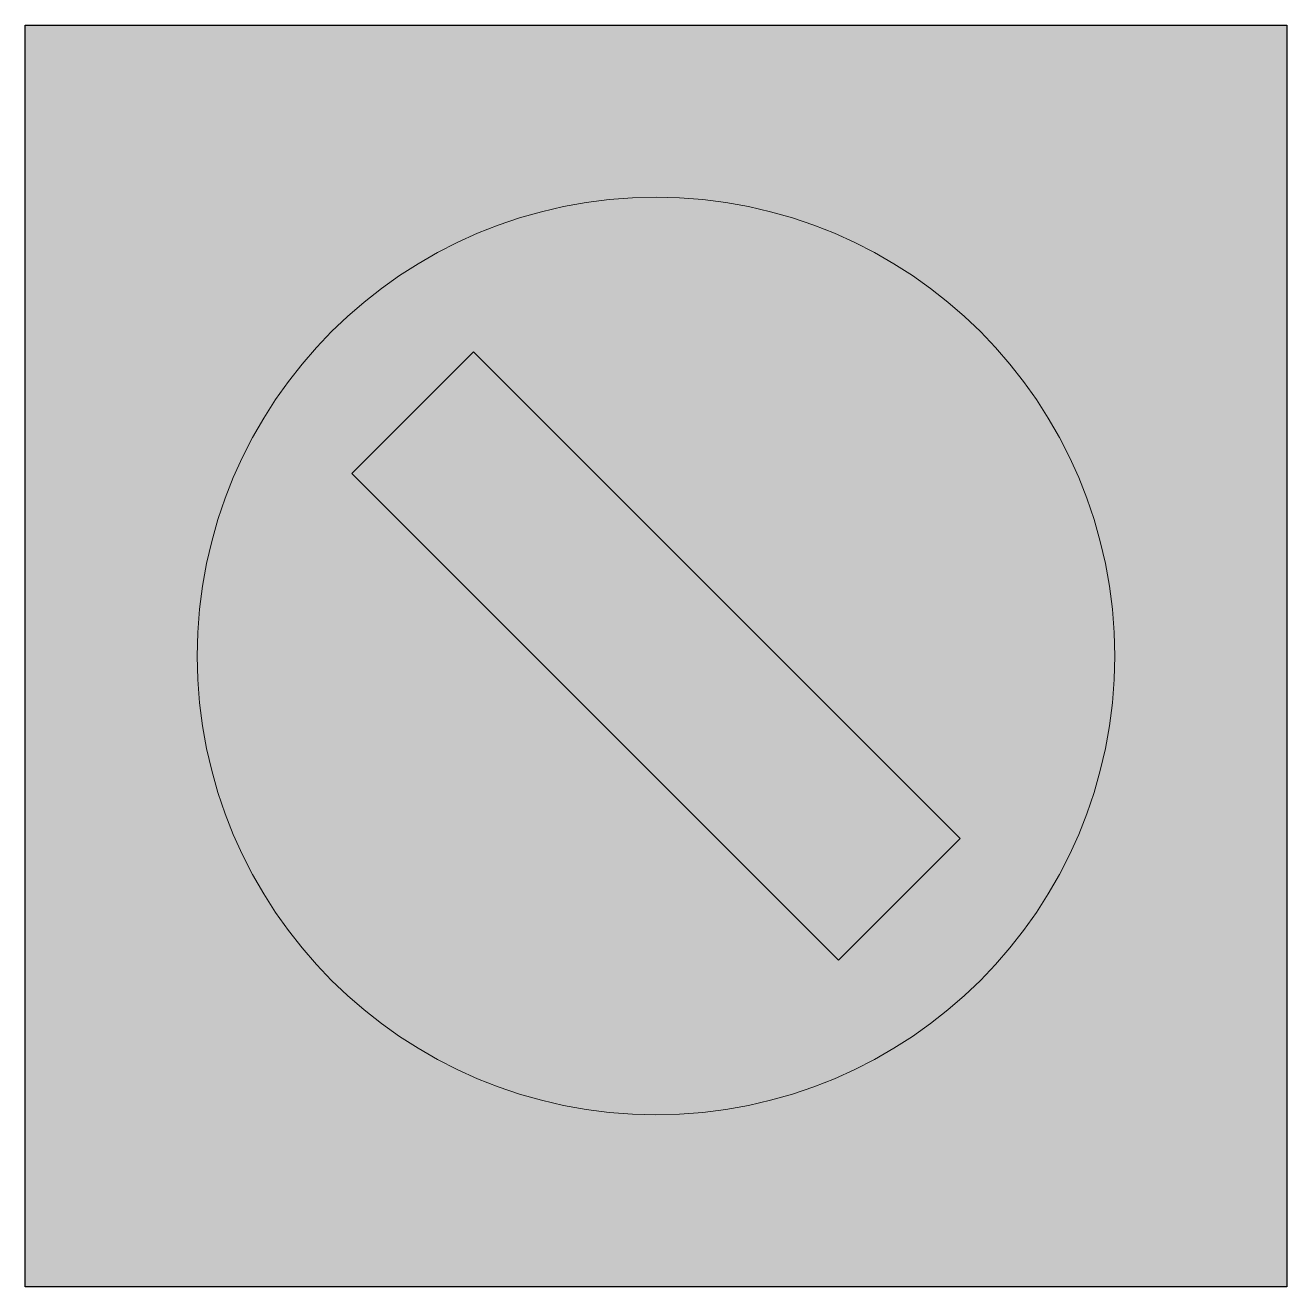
# Model space of a CAD drawing. Header units: millimetres. Extents: x -275 to 275, y 0 to 550.
import ezdxf

# ---------------------------------------------------------------- set-up
doc = ezdxf.new("R2010")
doc.units = ezdxf.units.MM

msp = doc.modelspace()

# ---------------------------------------------------------------- hatches: boundary and pattern name
at = {"lineweight": 0, "true_color": 0x1e1e1d, "extrusion": (0, 0, -1)}
h = msp.add_hatch(color=250, dxfattribs=at)
h.paths.add_polyline_path([(275, 550), (-275, 550), (-275, 0), (275, 0)])
h.paths.add_polyline_path([(-132.58, 195.45), (79.55, 407.58), (132.58, 354.55), (-79.55, 142.42)], flags=16)

# ---------------------------------------------------------------- linework, layer by layer
at = {"flags": 128}
msp.add_lwpolyline([(-275, 550), (275, 550), (275, 0), (-275, 0)], close=True, dxfattribs=at)
at = {"color": 40, "lineweight": 0, "true_color": 0xfad201, "flags": 128}
msp.add_lwpolyline([(79.55, 142.42), (-132.58, 354.55), (-79.55, 407.58), (132.58, 195.45)], close=True, dxfattribs=at)
at = {"color": 7, "lineweight": 13, "true_color": 0xf6f6f6}
msp.add_circle((0, 275), 200, dxfattribs=at)
at = {"color": 40, "lineweight": 0, "true_color": 0xfad201, "extrusion": (0, 0, -1)}
msp.add_solid([(-79.55, 142.42), (132.58, 354.55), (-132.58, 195.45), (79.55, 407.58)], dxfattribs=at)

doc.saveas('drawing.dxf')
